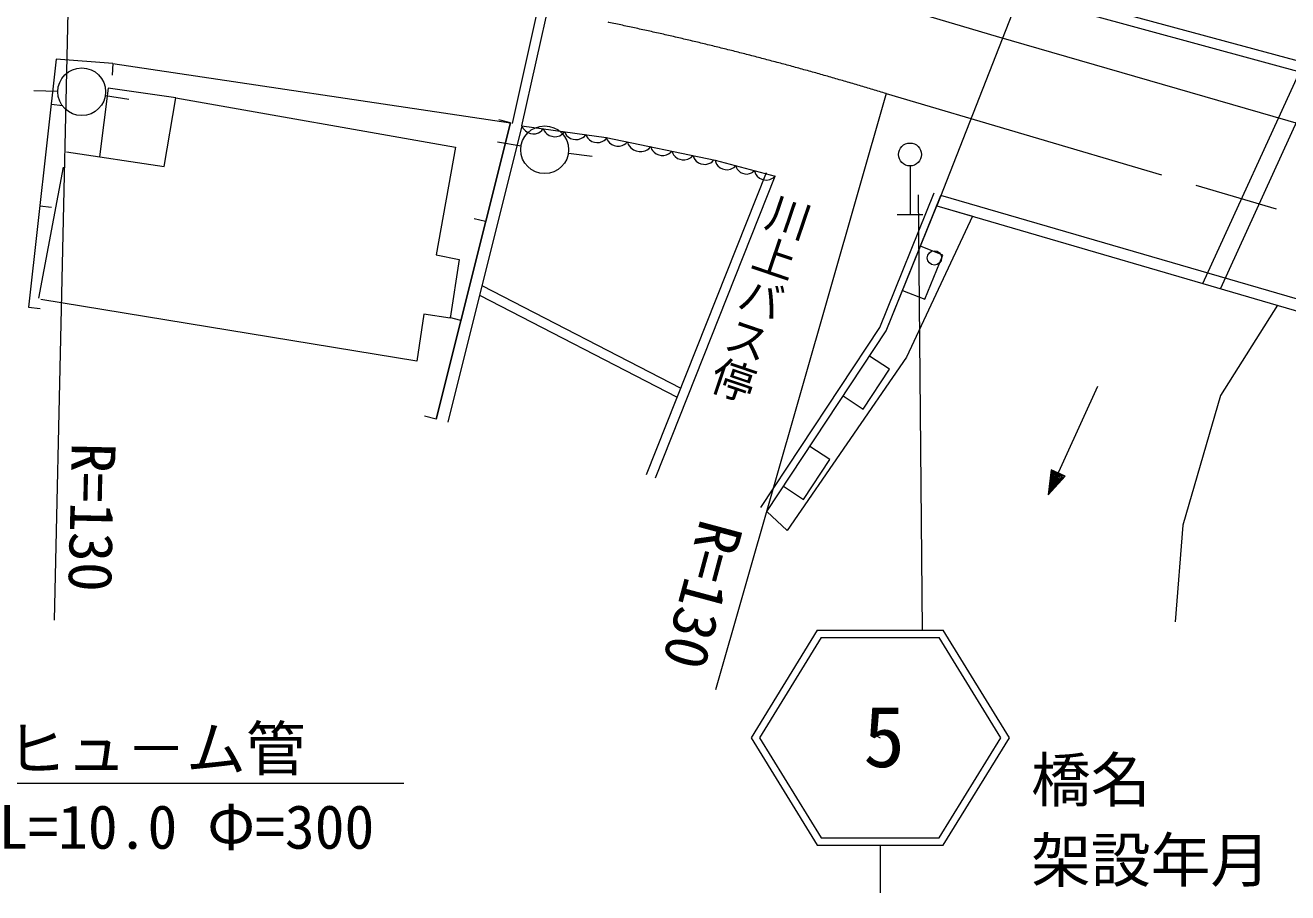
# Model space of a CAD drawing. Units: millimetres, scale not verified. Extents: x 40000 to 680000, y 20000 to 380000.
# Drawn here: x 152541 to 205332, y 244134 to 280423 of the extents above; entities that cross this region are included whole.
import ezdxf
from ezdxf.enums import TextEntityAlignment as Align

# ---------------------------------------------------------------- set-up
doc = ezdxf.new("R2010")
doc.units = ezdxf.units.MM
doc.header["$LTSCALE"] = 1000
doc.linetypes.add('CHAIN', pattern=[18.5, 12, -1.5, 3.5, -1.5])
for name, color, linetype, lineweight in [('M-BGD', 7, 'Continuous', 13), ('M-BMK', 2, 'CHAIN', 13), ('M-STR-HTXT', 7, 'Continuous', 13), ('M-STR-STR1', 1, 'Continuous', 13), ('M-STR-STRC', 7, 'Continuous', 13)]:
    doc.layers.add(name, color=color, linetype=linetype, lineweight=lineweight)
doc.layers.add('M-BGD-HTXT', color=7, linetype='Continuous')
doc.styles.add('@ＭＳ ゴシック', font='')
doc.styles.add('ＭＳ ゴシック', font='')
doc.styles.get('@ＭＳ ゴシック').set_extended_font_data('@MS Gothic')
doc.styles.get('ＭＳ ゴシック').set_extended_font_data('MS Gothic')

msp = doc.modelspace()

# ---------------------------------------------------------------- linework, layer by layer
at = {"layer": 'M-BGD'}
for p, q in [((172919, 276306), (175226, 286737)), ((173310, 276220), (175616, 286651)), ((217475, 275745), (194256, 282038)), ((194114, 281676), (217308, 275330)), ((153832, 278999), (152674, 268626)), ((156206, 278826), (153832, 278999)), ((156206, 278826), (156170, 278328)), ((156206, 278826), (172825, 276341)), ((201777, 269625), (206011, 278852)), ((206726, 278658), (202525, 269407)), ((156004, 277785), (155647, 274922)), ((158841, 277381), (156004, 277785)), ((153903, 277658), (152904, 277675)), ((155891, 277482), (156878, 277324)), ((158349, 274520), (158841, 277381)), ((158841, 277381), (170538, 275329)), ((153622, 277115), (154119, 277060)), ((172825, 276341), (169727, 263945)), ((169727, 263945), (172825, 276341)), ((173310, 276220), (170212, 263824)), ((172825, 276341), (172340, 276461)), ((173310, 276220), (176838, 275734)), ((173310, 276220), (173351, 276123)), ((173351, 276123), (173397, 276063)), ((174136, 276015), (174202, 276097)), ((174202, 276097), (174243, 276001)), ((173397, 276063), (173461, 276000)), ((173461, 276000), (173561, 275931)), ((173561, 275931), (173665, 275899)), ((173665, 275899), (173772, 275884)), ((173772, 275884), (173882, 275887)), ((173882, 275887), (173996, 275926)), ((173996, 275926), (174075, 275969)), ((174075, 275969), (174136, 276015)), ((174243, 276001), (174289, 275940)), ((174289, 275940), (174353, 275877)), ((174353, 275877), (174452, 275809)), ((174452, 275809), (174557, 275776)), ((174557, 275776), (174664, 275761)), ((174664, 275761), (174773, 275764)), ((174773, 275764), (174888, 275803)), ((174888, 275803), (174966, 275847)), ((174966, 275847), (175027, 275893)), ((175027, 275893), (175093, 275974)), ((175093, 275974), (175134, 275878)), ((175134, 275878), (175180, 275817)), ((175180, 275817), (175244, 275754)), ((175244, 275754), (175344, 275686)), ((175344, 275686), (175448, 275653)), ((175448, 275653), (175555, 275638)), ((175555, 275638), (175665, 275642)), ((175665, 275642), (175779, 275680)), ((175779, 275680), (175858, 275724)), ((175858, 275724), (175919, 275770)), ((175919, 275770), (175985, 275851)), ((175985, 275851), (176026, 275755)), ((176026, 275755), (176072, 275694)), ((176072, 275694), (176136, 275631)), ((176136, 275631), (176236, 275563)), ((176671, 275557), (176750, 275601)), ((176750, 275601), (176810, 275647)), ((176810, 275647), (176876, 275729)), ((176838, 275734), (181384, 274780)), ((176838, 275734), (176873, 275635)), ((176873, 275635), (176914, 275571)), ((176914, 275571), (176974, 275503)), ((154266, 275127), (158349, 274520)), ((170538, 275329), (169727, 270822)), ((173274, 275371), (172287, 275529)), ((175252, 275078), (176243, 274942)), ((176236, 275563), (176340, 275530)), ((176340, 275530), (176447, 275516)), ((176447, 275516), (176556, 275519)), ((176556, 275519), (176671, 275557)), ((176974, 275503), (177068, 275429)), ((177068, 275429), (177170, 275389)), ((177170, 275389), (177276, 275367)), ((177276, 275367), (177385, 275362)), ((177385, 275362), (177502, 275393)), ((177502, 275393), (177584, 275431)), ((177584, 275431), (177648, 275472)), ((177648, 275472), (177719, 275549)), ((177719, 275549), (177757, 275439)), ((177757, 275439), (177803, 275368)), ((177803, 275368), (177869, 275293)), ((177869, 275293), (177975, 275210)), ((177975, 275210), (178088, 275166)), ((178088, 275166), (178205, 275141)), ((178205, 275141), (178327, 275136)), ((178327, 275136), (178457, 275170)), ((178457, 275170), (178547, 275212)), ((178547, 275212), (178618, 275258)), ((178618, 275258), (178698, 275344)), ((178698, 275344), (178732, 275245)), ((178732, 275245), (178774, 275181)), ((178774, 275181), (178833, 275113)), ((178833, 275113), (178928, 275039)), ((179443, 275041), (179507, 275082)), ((179507, 275082), (179578, 275159)), ((179578, 275159), (179613, 275060)), ((179613, 275060), (179654, 274996)), ((178928, 275039), (179030, 274999)), ((179030, 274999), (179135, 274977)), ((179135, 274977), (179245, 274972)), ((179245, 274972), (179361, 275003)), ((179361, 275003), (179443, 275041)), ((179654, 274996), (179714, 274929)), ((179714, 274929), (179808, 274854)), ((179808, 274854), (179910, 274814)), ((179910, 274814), (180016, 274792)), ((180016, 274792), (180125, 274787)), ((180125, 274787), (180242, 274818)), ((180242, 274818), (180324, 274856)), ((180324, 274856), (180388, 274897)), ((180388, 274897), (180459, 274974)), ((180459, 274974), (180493, 274875)), ((180493, 274875), (180535, 274811)), ((180535, 274811), (180595, 274744)), ((180595, 274744), (180689, 274669)), ((180689, 274669), (180791, 274629)), ((180791, 274629), (180897, 274607)), ((180897, 274607), (181006, 274602)), ((181006, 274602), (181123, 274633)), ((181123, 274633), (181205, 274671)), ((181205, 274671), (181269, 274713)), ((181269, 274713), (181340, 274789)), ((181384, 274780), (183903, 274116)), ((181384, 274780), (181413, 274680)), ((181413, 274680), (181451, 274614)), ((181451, 274614), (181507, 274543)), ((181507, 274543), (181598, 274464)), ((182179, 274478), (182254, 274551)), ((182254, 274551), (182280, 274461)), ((189537, 274538), (189537, 272502)), ((153108, 269001), (154146, 274492)), ((178522, 261636), (183531, 274263)), ((178894, 261489), (183903, 274116)), ((181598, 274464), (181698, 274419)), ((181698, 274419), (181802, 274391)), ((181802, 274391), (181911, 274381)), ((181911, 274381), (182029, 274406)), ((182029, 274406), (182113, 274439)), ((182113, 274439), (182179, 274478)), ((182280, 274461), (182314, 274403)), ((182314, 274403), (182364, 274340)), ((182364, 274340), (182444, 274269)), ((182444, 274269), (182533, 274229)), ((182533, 274229), (182626, 274205)), ((182626, 274205), (182723, 274196)), ((182723, 274196), (182828, 274218)), ((182828, 274218), (182902, 274248)), ((182902, 274248), (182960, 274282)), ((182960, 274282), (183027, 274347)), ((183027, 274347), (183056, 274246)), ((183056, 274246), (183095, 274180)), ((183095, 274180), (183151, 274110)), ((183151, 274110), (183241, 274030)), ((183241, 274030), (183341, 273985)), ((183673, 273972), (183756, 274006)), ((183756, 274006), (183822, 274044)), ((183822, 274044), (183897, 274117)), ((183341, 273985), (183446, 273958)), ((183446, 273958), (183555, 273947)), ((183555, 273947), (183673, 273972)), ((188278, 267780), (190550, 273417)), ((188545, 267640), (190829, 273306)), ((213810, 266621), (190829, 273306)), ((153148, 272870), (153645, 272815)), ((188545, 267640), (190659, 272874)), ((188997, 272502), (190077, 272502)), ((192148, 272439), (189390, 266543)), ((190659, 272874), (213626, 266163)), ((190659, 272874), (192148, 272439)), ((171792, 272209), (171307, 272329)), ((169727, 270822), (170682, 270619)), ((190903, 270810), (189976, 271183)), ((170682, 270619), (170306, 268163)), ((190155, 268959), (190903, 270810)), ((171638, 269530), (179951, 265238)), ((189228, 269332), (190155, 268959)), ((168916, 266372), (153195, 268944)), ((171539, 269132), (179803, 264865)), ((204905, 268711), (202525, 264934)), ((152674, 268626), (153171, 268570)), ((169206, 268337), (168916, 266372)), ((170306, 268163), (169206, 268337)), ((170760, 268077), (170274, 268197)), ((183303, 260249), (188278, 267780)), ((183554, 260084), (188545, 267640)), ((183554, 260084), (188545, 267640)), ((189390, 266543), (184400, 259282)), ((188682, 266035), (187847, 266585)), ((187581, 264369), (188682, 266035)), ((186746, 264918), (187581, 264369)), ((202525, 264934), (200938, 259510)), ((169727, 263945), (169242, 264066)), ((186187, 262257), (185352, 262807)), ((185086, 260591), (186187, 262257)), ((184251, 261140), (185086, 260591)), ((184400, 259282), (183554, 260084)), ((200938, 259510), (200621, 255472))]:
    msp.add_line(p, q, dxfattribs=at)
for centre, major_axis in [((154903, 277641), (1000, 0)), ((174261, 275214), (1000, 0)), ((189537, 275017), (480, 0)), ((190559, 270690), (300, 0))]:
    msp.add_ellipse(centre, major_axis=major_axis, ratio=0.998004, dxfattribs=at)
at = {"layer": 'M-BMK'}
msp.add_line((188540, 277562), (213990, 270037), dxfattribs=at)
msp.add_ellipse((150383, 153535), major_axis=(130001, 0), ratio=0.998004, start_param=1.272904, end_param=1.416724, dxfattribs=at)
at = {"layer": 'M-STR-HTXT'}
for p, q in [((154369, 283129), (153748, 255535)), ((188540, 277562), (181407, 252623)), ((197372, 265314), (195317, 260781)), ((195438, 261822), (195317, 260781)), ((195317, 260781), (196021, 261558)), ((195476, 261761), (195367, 260890)), ((195367, 260890), (195950, 261547)), ((195514, 261700), (195416, 260999)), ((195416, 260999), (195879, 261535)), ((196021, 261558), (195438, 261822)), ((195553, 261639), (195466, 261108)), ((195466, 261108), (195808, 261523)), ((195950, 261547), (195476, 261761)), ((195879, 261535), (195514, 261700)), ((195591, 261578), (195515, 261217)), ((195515, 261217), (195736, 261512)), ((195808, 261523), (195553, 261639)), ((195629, 261516), (195581, 261363)), ((195581, 261363), (195665, 261500)), ((195736, 261512), (195591, 261578)), ((195665, 261500), (195629, 261516)), ((150917, 248720), (168376, 248720))]:
    msp.add_line(p, q, dxfattribs=at)
at = {"layer": 'M-STR-STR1'}
msp.add_line((194256, 282038), (190659, 272874), dxfattribs=at)
at = {"layer": 'M-STR-STRC'}
for p, q in [((193147, 279955), (187932, 281520)), ((217021, 273054), (193147, 279955)), ((190059, 255112), (189885, 273333)), ((185656, 255112), (182892, 250621)), ((185656, 255112), (190928, 255112)), ((193692, 250621), (190928, 255112)), ((185824, 254812), (183244, 250621)), ((185824, 254812), (190760, 254812)), ((193340, 250621), (190760, 254812)), ((182892, 250621), (185656, 246130)), ((183244, 250621), (185824, 246429)), ((188140, 250697), (188292, 250621)), ((190760, 246429), (193340, 250621)), ((190928, 246130), (193692, 250621)), ((185656, 246130), (190928, 246130)), ((185824, 246429), (190760, 246429)), ((188292, 246130), (188292, 244134))]:
    msp.add_line(p, q, dxfattribs=at)

# ---------------------------------------------------------------- texts
at = {"layer": 'M-BGD-HTXT', "style": '@ＭＳ ゴシック'}
msp.add_text('川上バス停', height=1320, rotation=251.265, dxfattribs=at).set_placement((184747, 273263), align=Align.MIDDLE_LEFT)
at = {"layer": 'M-BGD-HTXT', "style": 'ＭＳ ゴシック'}
for s, p in [('橋名', (194599, 247390)), ('架設年月', (194599, 244034))]:
    msp.add_text(s, height=1833, dxfattribs=at).set_placement(p, align=Align.BOTTOM_LEFT)
at = {"layer": 'M-STR-HTXT', "style": 'ＭＳ ゴシック'}
for rotation, p in [(268.697, (153940, 262989)), (254.971, (180262, 259975))]:
    msp.add_text('R=130', height=1833, rotation=rotation, dxfattribs=at).set_placement(p, align=Align.BOTTOM_LEFT)
for s, p in [('ヒュ－ム管', (151765, 248697)), ('L=10.0 Φ=300', (151419, 245425))]:
    msp.add_text(s, height=1833, dxfattribs=at).set_placement(p, align=Align.BOTTOM_LEFT)
at = {"layer": 'M-STR-STRC', "style": 'ＭＳ ゴシック'}
msp.add_text('5', height=2566, dxfattribs=at).set_placement((187585, 248619), align=Align.BOTTOM_LEFT)

doc.saveas('drawing.dxf')
